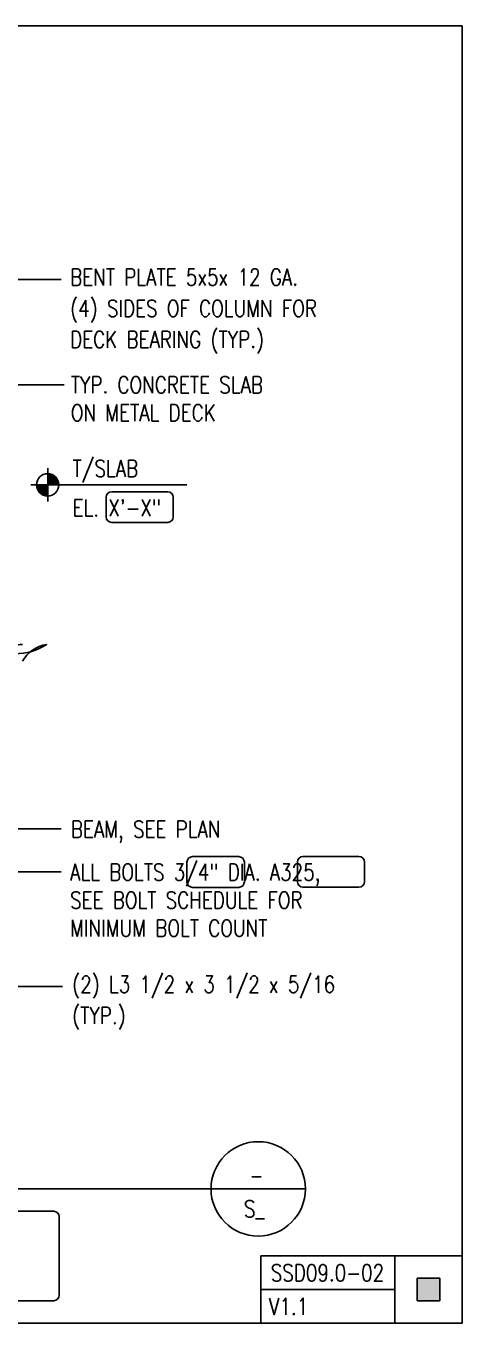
# Model space of a CAD drawing. Extents: x 0 to 116, y 0 to 116.
# Drawn here: x 77 to 116, y 0 to 116 of the extents above; entities that cross this region are included whole.
import ezdxf
from ezdxf.enums import TextEntityAlignment as Align

# ---------------------------------------------------------------- set-up
doc = ezdxf.new("R2010")
doc.units = 0
doc.header["$LTSCALE"] = 4
for name, color, linetype in [('CURRENT_STATUS', 3, 'CONTINUOUS'), ('DETAIL_FRAME', 8, 'CONTINUOUS'), ('DISCLAIMER_BOX', 8, 'CONTINUOUS'), ('LIBRARY_DETAIL_NO_', 8, 'CONTINUOUS'), ('REVIEW_TEXT_BOX', 7, 'CONTINUOUS'), ('S-DIMS', 7, 'CONTINUOUS'), ('S-LEADER', 7, 'CONTINUOUS'), ('S-MISC', 2, 'CONTINUOUS'), ('S-SECT_STEEL', 22, 'CONTINUOUS'), ('S-TEXT', 6, 'CONTINUOUS'), ('S-TITLE_BAR', 1, 'CONTINUOUS')]:
    doc.layers.add(name, color=color, linetype=linetype)
doc.styles.add('SIMPLEX', font='simplex.shx', dxfattribs={"width": 0.8})

# ---------------------------------------------------------------- blocks, each defined once
blk = doc.blocks.new('*U2')
at = {"layer": 'CURRENT_STATUS', "linetype": 'CONTINUOUS'}
for p, q in [((112, 4), (114, 4)), ((112, 4), (112, 2)), ((114, 4), (114, 2)), ((112, 2), (114, 2))]:
    blk.add_line(p, q, dxfattribs=at)
for points in [[(112, 4), (112, 4), (114, 4)], [(112, 4), (112, 2), (114, 2)], [(112, 2), (112, 2), (114, 2)]]:
    blk.add_solid(points, dxfattribs=at)
at = {"layer": 'CURRENT_STATUS', "linetype": 'CONTINUOUS', "extrusion": (0, 0, -1)}
blk.add_solid([(-112, 4), (-114, 4), (-114, 2)], dxfattribs=at)
blk = doc.blocks.new('*U7')
at = {"layer": 'S-TEXT', "style": 'SIMPLEX', "width": 0.8}
blk.add_text('BEAM, SEE PLAN', height=1.5, dxfattribs=at).set_placement((81.04, 43.41))
blk = doc.blocks.new('*U5')
at = {"layer": 'S-MISC', "linetype": 'CONTINUOUS'}
for p, q in [((-0.0625, 0), (0, 0)), ((-0.0625, 0), (-0.0442, -0.0442)), ((0, 0.0625), (0, 0.0442)), ((0.0442, 0.0442), (0, 0.0625)), ((0, 0.0442), (0, 0)), ((0, 0), (0.0625, 0)), ((0, 0), (0, -0.0442)), ((0.0442, 0.0442), (0.0625, 0)), ((0, -0.0625), (-0.0442, -0.0442)), ((0, -0.0442), (0, -0.0625))]:
    blk.add_line(p, q, dxfattribs=at)
for points in [[(-0.0625, 0), (-0.0625, 0), (0, 0)], [(-0.0625, 0), (-0.0442, -0.0442), (0, -0.0442)], [(0, 0.0625), (0, 0.0442), (0.0442, 0.0442)], [(0, 0.0442), (0, 0), (0.0625, 0)], [(0, 0), (0, 0), (0.0625, 0)]]:
    blk.add_solid(points, dxfattribs=at)
at = {"layer": 'S-MISC', "linetype": 'CONTINUOUS', "extrusion": (0, 0, -1)}
for points in [[(0.0625, 0), (0, 0), (0, -0.0442)], [(0, 0.0442), (-0.0442, 0.0442), (-0.0625, 0)], [(0.0442, -0.0442), (0, -0.0442), (0, -0.0625)]]:
    blk.add_solid(points, dxfattribs=at)
blk = doc.blocks.new('TARGET')
at = {"layer": 'S-MISC'}
for p, q in [((0, 0.0938), (0, -0.0938)), ((-0.0938, 0), (0.0938, 0))]:
    blk.add_line(p, q, dxfattribs=at)
blk.add_circle((0, 0), 0.0625, dxfattribs=at)
at = {"layer": 'S-MISC', "linetype": 'CONTINUOUS'}
blk.add_blockref('*U5', (0, 0), dxfattribs=at)
blk = doc.blocks.new('*U8')
at = {"layer": 'S-TEXT', "style": 'SIMPLEX', "width": 0.8}
for s, p in [('ALL BOLTS 3/4" DIA. A325, ', (80.97, 39.57)), ('SEE BOLT SCHEDULE FOR ', (80.97, 37.07)), ('MINIMUM BOLT COUNT', (80.97, 34.57))]:
    blk.add_text(s, height=1.5, dxfattribs=at).set_placement(p)
blk = doc.blocks.new('*U16')
at = {"layer": 'S-TEXT', "style": 'SIMPLEX', "width": 0.8}
for s, p in [('TYP. CONCRETE SLAB ', (81.03, 83.16)), ('ON METAL DECK', (81.03, 80.66))]:
    blk.add_text(s, height=1.5, dxfattribs=at).set_placement(p)
blk = doc.blocks.new('*U20')
at = {"layer": 'S-TEXT', "style": 'SIMPLEX', "width": 0.8}
for s, p in [('BENT PLATE 5x5x 12 GA. ', (80.97, 92.78)), ('(4) SIDES OF COLUMN FOR ', (80.97, 89.99)), ('DECK BEARING (TYP.)', (80.97, 87.21))]:
    blk.add_text(s, height=1.5, dxfattribs=at).set_placement(p)
blk = doc.blocks.new('*U21')
at = {"layer": 'S-TEXT', "style": 'SIMPLEX', "width": 0.8}
for s, p in [('(2) L3 1/2 x 3 1/2 x 5/16 ', (81.15, 29.54)), ('(TYP.)', (81.15, 26.75))]:
    blk.add_text(s, height=1.5, dxfattribs=at).set_placement(p)

msp = doc.modelspace()

# ---------------------------------------------------------------- linework, layer by layer
at = {"layer": 'CURRENT_STATUS'}
for p, q in [((112, 4), (112, 2)), ((112, 4), (114, 4)), ((114, 4), (114, 2)), ((112, 2), (114, 2))]:
    msp.add_line(p, q, dxfattribs=at)
at = {"layer": 'DETAIL_FRAME'}
for p, q in [((0, 116), (116, 116)), ((116, 116), (116, 0)), ((0, 0), (116, 0))]:
    msp.add_line(p, q, dxfattribs=at)
at = {"layer": 'DISCLAIMER_BOX'}
for p, q in [((36.5, 10), (79.5, 10)), ((80, 9.5), (80, 2.5)), ((36.5, 2), (79.5, 2))]:
    msp.add_line(p, q, dxfattribs=at)
for centre, start, end in [((79.5, 9.5), 360, 90), ((79.5, 2.5), 270, 360)]:
    msp.add_arc(centre, 0.5, start, end, dxfattribs=at)
at = {"layer": 'LIBRARY_DETAIL_NO_'}
for p, q in [((98, 6), (116, 6)), ((98, 6), (98, 0)), ((110, 6), (110, 0)), ((98, 3), (110, 3))]:
    msp.add_line(p, q, dxfattribs=at)
at = {"layer": 'REVIEW_TEXT_BOX'}
for p, q in [((84.69, 74.35), (89.69, 74.35)), ((84.19, 73.85), (84.19, 72.1)), ((90.19, 73.85), (90.19, 72.1)), ((84.69, 71.6), (89.69, 71.6)), ((91.41, 41.21), (91.41, 39.46)), ((91.91, 41.71), (96.04, 41.71)), ((96.54, 41.21), (96.54, 39.46)), ((101.28, 41.22), (101.28, 39.47)), ((101.78, 41.72), (106.78, 41.72)), ((107.28, 41.22), (107.28, 39.47)), ((91.91, 38.96), (96.04, 38.96)), ((101.78, 38.97), (106.78, 38.97))]:
    msp.add_line(p, q, dxfattribs=at)
for centre, start, end in [((84.69, 73.85), 90, 180), ((89.69, 73.85), 360, 90), ((84.69, 72.1), 180, 270), ((89.69, 72.1), 270, 360), ((91.91, 41.21), 90, 180), ((96.04, 41.21), 360, 90), ((101.78, 41.22), 90, 180), ((106.78, 41.22), 360, 90), ((91.91, 39.46), 180, 270), ((96.04, 39.46), 270, 360), ((101.78, 39.47), 180, 270), ((106.78, 39.47), 270, 360)]:
    msp.add_arc(centre, 0.5, start, end, dxfattribs=at)
at = {"layer": 'S-DIMS'}
msp.add_line((77.78, 74.96), (91.41, 74.96), dxfattribs=at)
at = {"layer": 'S-LEADER'}
for p, q in [((52.67, 93.32), (80.17, 93.32)), ((80.44, 83.89), (69.79, 83.89)), ((68.36, 44.21), (80.17, 44.21)), ((55.07, 40.34), (80.17, 40.34)), ((80.29, 30.1), (50.6, 30.1))]:
    msp.add_line(p, q, dxfattribs=at)
at = {"layer": 'S-SECT_STEEL'}
msp.add_lwpolyline([(76.7, 59.18, -0.236068), (78.87, 60.68, -0.142857), (76.04, 59.85, -0.100159), (75.2, 60.02, -0.665038), (75.2, 60.35, -0.089427), (76.7, 60.68, -0.089427)], format="xyb", dxfattribs=at)
at = {"layer": 'S-TITLE_BAR'}
msp.add_line((102, 12), (14, 12), dxfattribs=at)
msp.add_circle((97.78, 12), 4.22, dxfattribs=at)

# ---------------------------------------------------------------- block references
at = {"layer": 'CURRENT_STATUS', "linetype": 'CONTINUOUS'}
msp.add_blockref('*U2', (0, 0), dxfattribs=at)
at = {"layer": 'S-MISC', "xscale": 16, "yscale": 16, "zscale": 16}
msp.add_blockref('TARGET', (78.96, 74.96), dxfattribs=at)
at = {"layer": 'S-TEXT'}
for name in ['*U20', '*U16', '*U7', '*U8', '*U21']:
    msp.add_blockref(name, (0, 0), dxfattribs=at)

# ---------------------------------------------------------------- texts
at = {"layer": 'LIBRARY_DETAIL_NO_', "style": 'SIMPLEX', "width": 0.8}
for s, p in [('SSD09.0-02', (103.97, 3.74)), ('V1.1', (100.5, 0.74))]:
    msp.add_text(s, height=1.5, dxfattribs=at).set_placement(p, align=Align.CENTER)
at = {"layer": 'S-TEXT', "style": 'SIMPLEX', "width": 0.8}
for s, p in [('T/SLAB', (81.19, 75.67)), ('EL. X\'-X"', (81.19, 72.15)), ('_', (97.22, 13.22)), ('S_', (96.5, 9.47))]:
    msp.add_text(s, height=1.5, dxfattribs=at).set_placement(p)

doc.saveas('drawing.dxf')
